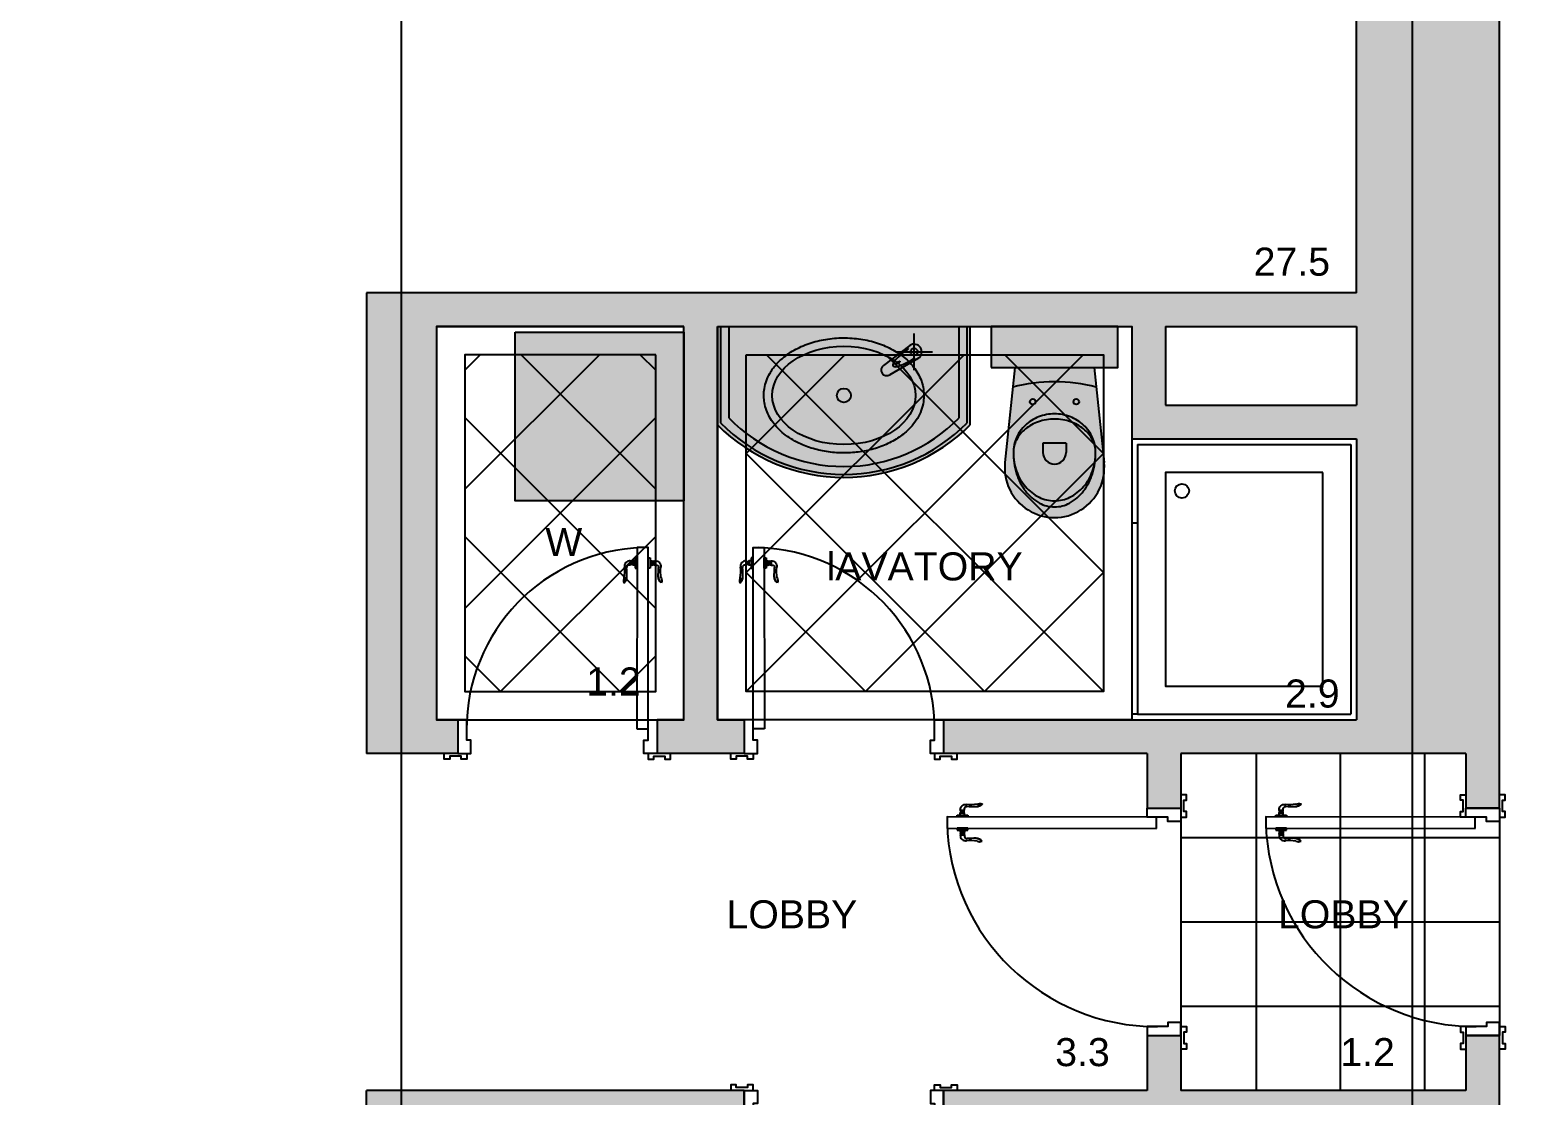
# Model space of a CAD drawing. Header units: millimetres. Extents: x 11159 to 50121, y 18346 to 37577.
# Drawn here: x 19313 to 24664, y 27956 to 31753 of the extents above; entities that cross this region are included whole.
import ezdxf

# ---------------------------------------------------------------- set-up
doc = ezdxf.new("R2010")
doc.units = ezdxf.units.MM
for name, color, linetype in [('area', 1, 'Continuous'), ('axis', 40, 'Continuous'), ('doors', 4, 'Continuous'), ('floor hatch', 252, 'Continuous'), ('furn1', 175, 'Continuous'), ('furniture', 34, 'Continuous'), ('HATCH', 8, 'Continuous'), ('sanit', 7, 'Continuous'), ('wall', 5, 'Continuous')]:
    doc.layers.add(name, color=color, linetype=linetype)
doc.styles.get("Standard").update_dxf_attribs({"font": 'arial.ttf'})

# ---------------------------------------------------------------- blocks, each defined once
blk = doc.blocks.new('door-handle')
at = {"color": 0}
for p, q in [((-32, 10), (-32, -10.00000000000728)), ((-30, 9), (-32, 9)), ((-30, 9), (-30, -9)), ((-19, 9), (-21, 9)), ((-21, 9), (-21, -9)), ((-19, 10), (-19, -10.00000000000728)), ((-9, 10), (-19, 10)), ((0, 25), (-9, 25)), ((-9, 25), (-9, -25)), ((0, -25), (0, 25)), ((-32, -10.00000000000364), (-40.34172901356942, -10.00000000000364)), ((-30, -9), (-32, -9)), ((-19, -9), (-21, -9)), ((-9, -10), (-19, -10.00000000000364)), ((-9, -25), (0, -25)), ((-61.67027487228916, -93.05419732806331), (-60.75208368415406, -94.01785612024833))]:
    blk.add_line(p, q, dxfattribs=at)
for centre, radius, start, end in [((-34.46362960745319, -14.92424038324498), 25.04570281554129, 84.35495152263769, 191.5747182569977), ((-25.49999999999818, 16.17089144310557), 8.465913068820786, 237.8902061553036, 302.1097938446965), ((-38.8885466585707, -82.44414781276464), 25.13126123219481, 149.329352931917, 204.972632821159), ((-91.0594398050871, -62.15080612508973), 42.64671855244374, 313.5613391426849, 358.16915816811), ((-90.1706845965, -63.14248529410906), 42.64671855244374, 313.5613391426849, 358.16915816811), ((-242.8306956194119, -39.24300342557399), 184.8403687438857, 350.5395445302115, 5.991388819178432), ((-39.67183528947498, -19.52468724937171), 9.54821579143467, 85.9768775786792, 192.3256840784366), ((-595.5908857967352, -61.5688183318307), 548.0530142172786, 359.6930381090062, 4.186108045202766), ((-25.49999999999818, -16.17089144310921), 8.465913068820786, 57.89020615530352, 122.1097938446965)]:
    blk.add_arc(centre, radius, start, end, dxfattribs=at)
blk = doc.blocks.new('mixer4ws(plan)')
for p, q in [((0, 27.5), (116.8917906909264, 20)), ((0, -27.5), (116.8917906909264, -20))]:
    blk.add_line(p, q)
for centre, radius, start, end in [((0, 0), 27.5, 45.26509570862078, 314.7349042913792), ((0, 0), 24.5, 55.0340484638193, 65.91049388815965), ((15.18687301172031, 21.71655792537786), 2, 235.0340484630679, 267.8470974478014), ((116.8917906909264, 0), 20, 270, 90), ((0, 0), 24.5, 294.0895061118403, 304.9659515361807), ((15.18687301169484, -21.7165579253724), 2, 92.1529025528254, 124.9659515364113)]:
    blk.add_arc(centre, radius, start, end)
blk.add_ellipse((0, 0), major_axis=(90.30317867782287, 0), ratio=0.2214761461648493, start_param=4.880524547336707, end_param=7.685846067022384)
blk.add_ellipse((70.30317867782287, -9.094947017729282e-13), major_axis=(-10, 0), ratio=0.2)
blk = doc.blocks.new('fh')
h = blk.add_hatch(color=254)
edge = h.paths.add_edge_path()
edge.add_line((0, 450), (0, -450))
edge.add_line((0, -450), (-350, -450))
edge.add_arc((98.36429724347545, 0), 635.2405395293498, 134.8956784407616, 225.1043215592384, ccw=False)
edge.add_line((-350, 450), (0, 450))
blk.add_line((0, 450), (0, -450))
at = {"layer": 'sanit'}
for p, q in [((0, 450), (-350, 450)), ((0, 439), (-343.0498246804927, 439)), ((-350, -450), (0, -450)), ((-343.0498246804927, -439), (0, -439))]:
    blk.add_line(p, q, dxfattribs=at)
at = {"layer": 'sanit', "color": 30}
for p, q in [((0, 410), (-324.5766775833908, 410)), ((-324.5766775833908, -410), (0, -410))]:
    blk.add_line(p, q, dxfattribs=at)
at = {"layer": 'sanit', "color": 6, "ltscale": 7}
for p, q in [((-90, -184.6555987166939), (-90, -315.3444012833061)), ((-155.3444012833061, -250), (-24.65559871669393, -250))]:
    blk.add_line(p, q, dxfattribs=at)
at = {"layer": 'sanit'}
blk.add_circle((-244.9999173157848, 0), 25, dxfattribs=at)
at = {"layer": 'sanit', "ltscale": 7}
blk.add_circle((-90, -250), 12.71164712021709, dxfattribs=at)
at = {"layer": 'sanit'}
for centre, radius, start, end in [((98.36429724347545, 0), 635.2405395293498, 134.8956784406788, 225.1043215593213), ((91.43758126430293, 1.164153218269348e-10), 617.657110310276, 134.7040022666926, 225.2959977333074)]:
    blk.add_arc(centre, radius, start, end, dxfattribs=at)
at = {"layer": 'sanit', "color": 30}
blk.add_arc((72.64943906184999, 5.820766091346741e-11), 570.8665235686553, 134.0934033173231, 225.9065966826769, dxfattribs=at)
at = {"layer": 'sanit'}
blk.add_ellipse((-244.9999173157848, 0), major_axis=(0.001224676307221221, 255.0000982591155), ratio=0.6862739210982778, dxfattribs=at)
at = {"layer": 'sanit', "color": 30}
blk.add_open_spline([(-244.9985485600191, 285.0000982587808), (-251.579324528866, 285.0001298639108), (-258.1599661480868, 284.5665085021174), (-273.5649054977112, 282.5348557741381), (-282.3507054424845, 280.5757723392453), (-299.5597466940526, 275.1591809214442), (-307.9826966077671, 271.7026108350256), (-324.3140259380452, 263.4126307048136), (-332.2227158613969, 258.5799128408544), (-347.4190503069549, 247.6727110446664), (-354.7071791455965, 241.5984974746243), (-368.5878917021328, 228.3421497942181), (-375.1808480293839, 221.1600039429613), (-394.3273745884653, 197.5345541012939), (-405.6281616786728, 179.4631144366576), (-422.7923570148996, 143.9395571085042), (-429.2803449986968, 127.0131575517007), (-439.6967822099105, 91.7813181077363), (-443.6247278930969, 73.47609514935175), (-448.8170293526491, 36.17484841012629), (-450.0810640224372, 17.17954215832287), (-449.9105019393028, -20.78921383607667), (-448.4759162020055, -39.76180550700519), (-442.9471269365749, -76.97300464124419), (-438.8532630151603, -95.21091438521398), (-428.1136093920795, -130.2656921118614), (-421.4683221025043, -147.0823898723465), (-405.7886257604696, -178.6473386569996), (-396.7542296767933, -193.3963770397822), (-376.5031134578167, -220.2105486486689), (-365.2842340075294, -232.277152940922), (-344.7365368650062, -249.8573900472838), (-335.9100597084616, -256.2405441477313), (-317.4941184166819, -267.2312598610297), (-307.9037473455537, -271.8377572759637), (-288.1689989070292, -279.0743611670914), (-278.0248208572739, -281.7025558198802), (-259.1388454507105, -284.5843052180135), (-250.4369542252389, -285.1531913724029), (-233.0581981856376, -284.7765001309454), (-224.3824094177107, -283.8310169677716), (-207.2575797747122, -280.4649700502632), (-198.8092251119087, -278.045105142286), (-182.3087425111444, -271.8213301755604), (-174.2566586670582, -268.0182120418758), (-158.6745816260809, -259.14617572719), (-151.1442312606378, -254.0777486581355), (-136.6937695426168, -242.8001116816886), (-129.7732461297419, -236.5910515565774), (-110.6076117589255, -217.0338573291083), (-99.25778168387478, -202.3354988390347), (-79.34342033416033, -170.0441215840401), (-70.77752283547306, -152.4490167862386), (-56.67283895809669, -115.204550077091), (-51.13473463937407, -95.55489519634284), (-43.25876852573128, -55.10162384895375), (-40.92158622527495, -34.29894651123323), (-39.52541302755708, 7.512740399863105), (-40.46655452623963, 28.52037096687127), (-45.59614886331838, 69.78464118845295), (-49.78413053957047, 90.04007191635901), (-61.27278976672096, 128.8741137922625), (-68.57265681453282, 147.4523811310646), (-86.06753179623047, 182.064023892337), (-96.26262401853455, 198.0987497812603), (-116.3025166375446, 223.1043846232351), (-125.5613626837148, 232.8316716951667), (-145.3632435597829, 250.0893431563163), (-155.9083943490405, 257.6193797329906), (-175.3904381608008, 268.6263514060993), (-184.1048962746863, 272.6415862591821), (-201.9778068822343, 279.0524085544166), (-211.1361062242649, 281.4468269805657), (-228.546934401209, 284.3216896644444), (-236.7725337801385, 285.0000587520772), (-244.9985485600191, 285.0000982587808)], degree=3, knots=[0, 0, 0, 0, 0.09026539771349523, 0.09026539771349523, 0.2127414886783133, 0.2127414886783133, 0.3352175796431313, 0.3352175796431313, 0.4576936706079494, 0.4576936706079494, 0.5801697615727675, 0.5801697615727675, 0.7026458525375855, 0.7026458525375855, 0.9573566777619018, 0.9573566777619018, 1.164020774990034, 1.164020774990034, 1.370684872218165, 1.370684872218165, 1.577348969446297, 1.577348969446297, 1.784013066674429, 1.784013066674429, 1.99067716390256, 1.99067716390256, 2.197341261130692, 2.197341261130692, 2.404005358358824, 2.404005358358824, 2.610669455586955, 2.610669455586955, 2.752866286060256, 2.752866286060256, 2.895063116533557, 2.895063116533557, 3.037259947006857, 3.037259947006857, 3.156470105311757, 3.156470105311757, 3.275680263616657, 3.275680263616657, 3.394890421921557, 3.394890421921557, 3.514100580226458, 3.514100580226458, 3.633310738531358, 3.633310738531358, 3.752520896836258, 3.752520896836258, 3.980335035113517, 3.980335035113517, 4.208149173390776, 4.208149173390776, 4.435963311668035, 4.435963311668035, 4.663777449945295, 4.663777449945295, 4.891591588222554, 4.891591588222554, 5.119405726499814, 5.119405726499814, 5.347219864777073, 5.347219864777073, 5.575034003054332, 5.575034003054332, 5.744168869473015, 5.744168869473015, 5.913303735891697, 5.913303735891697, 6.041828340585977, 6.041828340585977, 6.170352945280257, 6.170352945280257, 6.283185307179586, 6.283185307179586, 6.283185307179586, 6.283185307179586], dxfattribs=at)
at = {"layer": 'sanit', "rotation": 123.6017384872103}
blk.add_blockref('mixer4ws(plan)', (-90.00000000005821, -250), dxfattribs=at)
blk = doc.blocks.new('lavatory')
for p, q in [((-141.229536177555, 0), (-176.5452352575921, 339.1144103210827)), ((141.229536177555, 0), (176.5452352575921, 339.1144103210827)), ((-41.18985294940103, 270.0315676880382), (-41.18985294940103, 303.1903332884867)), ((-41.18985294940103, 270.0315676880382), (41.18985294940103, 270.0315676880382)), ((41.18985294940103, 270.0315676880382), (41.18985294940103, 303.1903332884867)), ((141.229536177555, 0), (-141.229536177555, 0))]:
    blk.add_line(p, q)
for centre in [(-77.5, 122.5582073826372), (77.5, 122.5582073826372)]:
    blk.add_circle(centre, 9.947200409575089)
for centre, radius, start, end in [((0, 357.5), 177.5, 354.0545942171566, 185.9454057828435), ((21.62407606023407, 345.6460996881287), 156.9698994546501, 118.7319934360246, 142.9262309494754), ((0, 385.0909773136409), 111.9865799200681, 90, 118.7319934360246), ((0, 385.0909773136373), 111.986579920071, 61.2680065639754, 90), ((-21.6240760602368, 345.6460996881251), 156.9698994546542, 37.07376905052457, 61.2680065639754), ((55.66044385162331, 319.9290836713444), 199.6294733535794, 142.9262309494754, 162.6214841024947), ((11.01245436612226, 327.311427366767), 150.5277659131767, 115.9501514727316, 139.597488109899), ((11.01245436612226, 327.311427366767), 150.5277659131767, 115.9501514727316, 139.597488109899), ((0, 349.9402513975219), 125.3615618255364, 90, 115.9501514727316), ((0, 349.9402513975219), 125.3615618255364, 90, 115.9501514727316), ((0, 349.9402513975219), 125.3615618255362, 64.04984852726835, 90), ((0, 349.9402513975219), 125.3615618255362, 64.04984852726835, 90), ((-11.01245436612317, 327.311427366767), 150.5277659131773, 40.40251189010098, 64.04984852726835), ((-11.01245436612317, 327.311427366767), 150.5277659131773, 40.40251189010098, 64.04984852726835), ((-55.66044385161968, 319.9290836713481), 199.6294733535757, 17.3785158975053, 37.07376905052457), ((109.3081426942208, 303.1390030998773), 255.8431940692776, 162.6214841024947, 180), ((28.22334698163468, 312.6625085217493), 173.1287758010254, 139.597488109899, 160.5796588757291), ((28.22334698163468, 312.6625085217493), 173.1287758010254, 139.597488109899, 160.5796588757291), ((-28.22334698163377, 312.6625085217493), 173.1287758010238, 19.42034112427095, 40.40251189010098), ((-28.22334698163377, 312.6625085217493), 173.1287758010238, 19.42034112427095, 40.40251189010098), ((-109.3081426942172, 303.1390030998773), 255.8431940692732, 0, 17.3785158975053), ((55.23619285210043, 303.1390030998773), 201.7712442271568, 160.5796588757291, 180), ((55.23619285209952, 303.1390030998773), 201.7712442271563, 160.5796588757291, 180), ((0, 303.1903332884867), 41.18985294940126, 0, 180), ((-55.23619285209952, 303.1390030998773), 201.7712442271561, 0, 19.42034112427095), ((-55.23619285209952, 303.1390030998773), 201.7712442271561, 0, 19.42034112427095), ((-49.76633747674623, 303.1390030998773), 96.76871389831007, 180, 207.0950218915995), ((-17.23642158790972, 303.1390030998773), 129.2986297871467, 180, 203.812720662205), ((-17.23642158790972, 303.1390030998773), 129.2986297871467, 180, 203.812720662205), ((17.23642158790699, 303.1390030998773), 129.2986297871492, 336.187279337795, 0), ((17.23642158790699, 303.1390030998773), 129.2986297871497, 336.187279337795, 0), ((49.76633747674805, 303.1390030998773), 96.7687138983083, 332.9049781084005, 0), ((-25.74962041127583, 315.4263451534098), 123.7461391524615, 207.0950218915995, 231.0057553817403), ((-8.871953586443851, 306.830391580439), 138.4414233351806, 203.812720662205, 226.8145895476242), ((-8.871953586443851, 306.830391580439), 138.4414233351806, 203.812720662205, 226.8145895476242), ((-10.15652318442062, 334.6861720145716), 148.526889985479, 231.0057553817403, 251.4608832250258), ((10.15652318441335, 334.6861720145789), 148.5268899854906, 288.5391167749742, 308.9942446182597), ((25.74962041127765, 315.4263451534061), 123.7461391524589, 308.9942446182597, 332.9049781084005), ((8.871953586442032, 306.8303915804427), 138.4414233351832, 313.1854104523758, 336.187279337795), ((8.871953586442032, 306.8303915804427), 138.4414233351832, 313.1854104523758, 336.187279337795), ((-3.486560963949159, 312.5681794092779), 146.3106458423402, 226.8145895476242, 248.755213160025), ((-3.486560963949159, 312.5681794092779), 146.3106458423402, 226.8145895476242, 248.755213160025), ((0, 364.9720899612294), 180.4704619377112, 251.4608832250258, 270), ((0, 321.5362715695701), 155.9326406641434, 248.755213160025, 270), ((0, 321.5362715695701), 155.9326406641434, 248.755213160025, 270), ((0, 364.9720899612439), 180.4704619377249, 270, 288.5391167749742), ((0, 321.5362715695665), 155.9326406641413, 270, 291.2447868399749), ((0, 321.5362715695665), 155.9326406641413, 270, 291.2447868399749), ((3.486560963950978, 312.5681794092779), 146.3106458423381, 291.2447868399749, 313.1854104523758), ((3.486560963950978, 312.5681794092779), 146.3106458423381, 291.2447868399749, 313.1854104523758), ((0, 614.8948798956553), 563.729073253548, 254.7123836407799, 285.2876163592201)]:
    blk.add_arc(centre, radius, start, end)
blk = doc.blocks.new('t')
at = {"layer": 'furn1', "linetype": 'ByBlock'}
h = blk.add_hatch(color=254, dxfattribs=at)
h.paths.add_polyline_path([(-144.9999999999982, 141.2295361775841), (-484.1144103210827, 176.5452352576212, 1.109549002515455), (-484.1144103210827, -176.545235257563), (-145, -141.2295361775268)])
h.paths.add_polyline_path([(-1.818989403545856e-12, 224.9999999999854), (-145, 224.9999999999854), (-144.9999999999982, -224.9999999999854), (1.818989403545856e-12, -224.9999999999864)])
at = {"layer": 'furniture'}
blk.add_lwpolyline([(-145, 225.0000000000146), (-145, -224.9999999999854), (0, -224.9999999999854), (0, 224.9999999999854), (-145, 224.9999999999854)], dxfattribs=at)
at = {"layer": 'furniture', "rotation": 90}
blk.add_blockref('lavatory', (-145, 2.91038304567337e-11), dxfattribs=at)

msp = doc.modelspace()

# ---------------------------------------------------------------- hatches: boundary and pattern name
at = {"layer": 'furniture'}
msp.add_hatch(color=254, dxfattribs=at).paths.add_polyline_path([(21040.11289988665, 30676.37710312666), (21640.11289988665, 30676.37710312666), (21640.11289988665, 30076.37710312666), (21040.11289988665, 30076.37710312666)])
at = {"layer": 'HATCH', "true_color": 0x2b2b2b}
h = msp.add_hatch(color=250, dxfattribs=at)
h.dxf.hatch_style = 1
h.paths.add_polyline_path([(28745.11289988665, 35266.37710312664), (23290.11289988665, 35266.37710312664), (23290.11289988665, 34756.37710312664), (24035.11289988665, 34756.37710312664), (24035.11289988665, 33047.46580756808), (23905.11289988663, 33047.46580756807), (23905.11289988665, 32525.28839868515), (24035.11289988665, 32525.28839868515), (24035.11289988665, 30816.37710312666), (20510.11289988665, 30816.37710312666), (20510.11289988663, 29176.37710312665), (20835.11289988665, 29176.37710312665), (20835.11289988665, 29296.37710312665), (20760.11289988663, 29296.37710312665), (20760.11289988665, 30696.37710312666), (21640.11289988665, 30696.37710312666), (21640.11289988665, 29296.37710312664), (21545.11289988665, 29296.37710312664), (21545.11289988665, 29176.37710312664), (21855.11289988665, 29176.37710312664), (21855.11289988665, 29296.37710312664), (21760.11289988665, 29296.37710312664), (21760.11289988665, 30696.37710312665), (23235.11289988665, 30696.37710312665), (23235.11289988666, 30296.37710312665), (24035.11289988663, 30296.37710312665), (24035.11289988662, 29296.37710312665), (22565.11289988665, 29296.37710312665), (22565.11289988665, 29176.37710312665), (23290.11374035006, 29176.37710312665), (23290.11374035006, 28981.37710312666), (23410.11374035006, 28981.37710312666), (23410.11374035006, 29176.37710312665), (24425.11289988665, 29176.37710312666), (24425.11289988665, 28981.37710312666), (24545.11289988665, 28981.37710312666), (24545.11289988665, 34756.37710312664), (28235.11289988665, 34756.37710312664), (28235.11289988665, 26756.37710312664), (27990.11289988665, 26756.37710312664), (27990.11289988665, 26246.37710312664), (28745.11289988665, 26246.37710312664)])
h.paths.add_polyline_path([(24035.11289988665, 30416.37710312665), (23355.11289988666, 30416.37710312666), (23355.11289988665, 30696.37710312665), (24035.11289988665, 30696.37710312665)], flags=16)
h.paths.add_polyline_path([(24790.11289988665, 26756.37710312664), (24545.11289988665, 26756.37710312664), (24545.11289988665, 28171.37710312666), (24425.11289988665, 28171.37710312666), (24425.11289988665, 27976.37710312666), (23410.11374035006, 27976.37710312666), (23410.11374035006, 28171.37710312666), (23290.11374035006, 28171.37710312666), (23290.11374035006, 27976.37710312666), (22565.11289988665, 27976.37710312666), (22565.11289988665, 27856.37710312666), (24035.11289988665, 27856.37710312666), (24035.11289988665, 24356.37710312664), (23500.11289988665, 24356.37710312664), (23500.11289988665, 23846.37710312664), (24545.11289988665, 23846.37710312664), (24545.11289988665, 26246.37710312664), (24790.11289988665, 26246.37710312664)])
h.paths.add_polyline_path([(21990.11289988665, 24356.37710312664), (21230.11289988665, 24356.37710312664), (21230.11289988665, 27856.37710312666), (21855.11289988665, 27856.37710312666), (21855.11289988665, 27976.37710312666), (20510.11289988665, 27976.37710312666), (20510.11289988665, 27856.37710312666), (21110.11289988665, 27856.37710312666), (21110.11289988665, 24356.37710312664), (20760.11289988662, 24356.37710312664), (20760.11289988662, 24506.37710312664), (20510.11289988665, 24506.37710312664), (20510.11289988665, 23756.37710312664), (20045.11289988665, 23756.37710312664), (20045.11289988665, 23246.37710312664), (20945.11289988665, 23246.37710312664), (20945.11289988665, 23846.37710312664), (21990.11289988665, 23846.37710312664)])
h.paths.add_polyline_path([(17625.11289988665, 23756.37710312664), (17160.11289988665, 23756.37710312664), (17160.11289988665, 24551.33275666475), (16910.11289988665, 24551.33275666475), (16910.11289988665, 24356.37710312664), (15680.11289988665, 24356.37710312664), (15680.11289988665, 23846.37710312664), (16725.11289988665, 23846.37710312664), (16725.11289988665, 23246.37710312664), (17625.11289988665, 23246.37710312664)])
h.paths.add_polyline_path([(14170.11289988665, 24356.37710312664), (13635.11289988665, 24356.37710312664), (13635.11289988666, 27856.37710312659), (16910.11289988663, 27856.37710312667), (16910.11289988664, 26261.33275666475), (17160.11289988664, 26261.33275666475), (17160.11289988665, 30816.37710312664), (17160.11289988665, 31066.37710312664), (16910.11289988666, 31066.37710312664), (16910.11289988666, 30816.37710312663), (16090.11289988669, 30816.37710312663), (16090.11289988669, 30696.37710312663), (16910.11289988666, 30696.37710312663), (16910.11289988663, 27976.37710312667), (13635.11289988667, 27976.37710312659), (13635.11289988666, 28801.37710312664), (13125.11289988665, 28801.37710312664), (13125.11289988665, 23846.37710312664), (14170.11289988665, 23846.37710312664)])
h.paths.add_polyline_path([(13635.11289988665, 34756.37710312664), (14380.11289988666, 34756.37710312664), (14380.11289988666, 35266.37710312664), (13125.11289988665, 35266.37710312664), (13125.11289988664, 30311.37710312664), (13635.11289988665, 30311.37710312664), (13635.11289988665, 30696.37710312663), (14380.11289988663, 30696.37710312663), (14380.11289988663, 30816.37710312663), (13635.11289988665, 30816.37710312663)])
h.paths.add_polyline_path([(17980.11289988665, 35266.37710312664), (16090.11289988666, 35266.37710312664), (16090.11289988666, 34756.37710312664), (16910.11289988666, 34756.37710312664), (16910.11289988666, 34506.37710312664), (17160.11289988662, 34506.37710312664), (17160.11289988662, 34756.37710312664), (17980.11289988665, 34756.37710312664)])
h.paths.add_polyline_path([(21580.11289988665, 35266.37710312664), (19690.11289988665, 35266.37710312664), (19690.11289988665, 34756.37710312664), (21580.11289988665, 34756.37710312664)])
h.paths.add_polyline_path([(20532.9808655307, 36456.37710312664), (20132.9808655307, 36456.37710312664), (20132.9808655307, 36056.37710312664), (20532.9808655307, 36056.37710312664)])
h.paths.add_polyline_path([(17537.2449342426, 36456.37710312664), (17137.2449342426, 36456.37710312664), (17137.2449342426, 36056.37710312664), (17537.2449342426, 36056.37710312664)])
h.paths.add_polyline_path([(20945.11289988665, 21356.37710312664), (20435.11289988665, 21356.37710312664), (20435.11289988665, 20846.37710312664), (20945.11289988665, 20846.37710312664)])
h.paths.add_polyline_path([(17235.11289988665, 21356.37710312664), (16725.11289988665, 21356.37710312664), (16725.11289988665, 20846.37710312664), (17235.11289988665, 20846.37710312664)])
h.paths.add_polyline_path([(19180.11289988669, 30816.37710312666), (17160.11289988665, 30816.37710312667), (17160.11289988665, 30696.37710312664), (19180.11289988669, 30696.37710312665)])

# ---------------------------------------------------------------- linework, layer by layer
at = {"layer": 'axis'}
for p, q in [((20635.11289988665, 18746.37710312664), (20635.11289988665, 35956.37710312664)), ((24235.11289988665, 18746.37710312664), (24235.11289988665, 35956.37710312664))]:
    msp.add_line(p, q, dxfattribs=at)
at = {"layer": 'doors'}
for centre, radius, start, end in [((21513.11289988671, 29263.3771031274), 646.2935802655704, 91.72704073032324, 180.3104230126492), ((21887.11289988659, 29263.3771031274), 646.2935802655704, 359.6895769873508, 88.27295927051094), ((23323.11374034977, 28949.37710312666), 746.0000000000327, 181.4961570567178, 270.2688120068028), ((24458.11289988636, 28949.37710312666), 746.0000000000327, 181.4961570567178, 270.2688120068028)]:
    msp.add_arc(centre, radius, start, end, dxfattribs=at)
at = {"layer": 'floor hatch', "linetype": 'ByBlock'}
for p, q in [((21339.45272810684, 30596.37710312666), (20860.11289988663, 30117.03727490645)), ((20915.18865939492, 30596.37710312666), (20860.11289988663, 30541.30134361838)), ((21540.11289988665, 30117.03727490647), (21060.77307166647, 30596.37710312666)), ((21540.11289988665, 30541.3013436184), (21485.03714037839, 30596.37710312666)), ((23062.32069375087, 30596.37710312665), (21862.32069375087, 29396.37710312665)), ((22638.05662503894, 30596.37710312665), (21862.32069375087, 29820.64117183858)), ((22213.79255632701, 30596.37710312665), (21862.32069375087, 30244.9052405505)), ((23135.11289988665, 29396.37710312665), (21935.11289988665, 30596.37710312665)), ((23135.11289988665, 29820.64117183858), (22359.37696859858, 30596.37710312665)), ((23135.11289988665, 30244.9052405505), (22783.6410373105, 30596.37710312665)), ((21540.11289988665, 29692.77320619453), (20860.11289988663, 30372.77320619456)), ((21540.11289988665, 30372.77320619454), (20860.11289988663, 29692.77320619453)), ((22710.84883117472, 29396.37710312665), (21862.32069375087, 30244.9052405505)), ((23135.11289988665, 30244.9052405505), (22286.58476246279, 29396.37710312665)), ((21412.24493424261, 29396.37710312665), (20860.11289988662, 29948.50913748263)), ((21540.11289988665, 29948.50913748261), (20987.98086553068, 29396.37710312665)), ((22286.58476246279, 29396.37710312665), (21862.32069375087, 29820.64117183858)), ((23135.11289988665, 29820.64117183858), (22710.84883117472, 29396.37710312665)), ((20987.98086553067, 29396.37710312664), (20860.11289988665, 29524.24506877069)), ((21540.11289988666, 29524.24506877069), (21412.24493424261, 29396.37710312665)), ((23677.61332011835, 29176.37710312665), (23677.61332011835, 27976.37710312665)), ((23977.61332011835, 29176.37710312665), (23977.61332011835, 27976.37710312665)), ((24277.61332011835, 29176.37710312665), (24277.61332011835, 27976.37710312665)), ((23410.11374035006, 28981.37710312666), (23410.11374035006, 28171.37710312666)), ((24545.11289988665, 28981.37710312666), (24545.11289988665, 28171.37710312666)), ((23410.11374035006, 28876.37710312665), (24545.11289988665, 28876.37710312665)), ((23410.11374035006, 28576.37710312665), (24545.11289988665, 28576.37710312666)), ((23410.11374035006, 28276.37710312665), (24545.11289988665, 28276.37710312665))]:
    msp.add_line(p, q, dxfattribs=at)
for points in [[(21640.11289988665, 30696.37710312666), (20760.11289988663, 30696.37710312666), (20760.11289988663, 29296.37710312665), (21640.11289988665, 29296.37710312665)], [(21760.11289988665, 30696.37710312664), (23235.11289988665, 30696.37710312665), (23235.11289988665, 29296.37710312665), (21760.11289988665, 29296.37710312664)], [(21540.11289988665, 30596.37710312666), (20860.11289988663, 30596.37710312666), (20860.11289988663, 29396.37710312665), (21540.11289988665, 29396.37710312665)], [(21862.32069375087, 30596.37710312665), (23135.11289988665, 30596.37710312665), (23135.11289988665, 29396.37710312665), (21862.32069375087, 29396.37710312665)], [(23915.11289988666, 30176.37710312665), (23355.11289988665, 30176.37710312665), (23355.11289988665, 29416.37710312664), (23915.11289988666, 29416.37710312664)]]:
    msp.add_lwpolyline(points, close=True, dxfattribs=at)
msp.add_circle((23413.70486678788, 30111.32791981596), 25.29627741256263, dxfattribs=at)
at = {"layer": 'furniture', "color": 34, "linetype": 'ByBlock'}
for p, q in [((23255.11289988665, 30276.37710312665), (24015.11289988666, 30276.37710312665)), ((24015.11289988666, 30276.37710312665), (24015.11289988666, 29316.37710312665)), ((23255.11289988665, 29996.37710312665), (23235.11289988665, 29996.37710312665)), ((23255.11289988665, 29316.37710312664), (23235.11289988665, 29316.37710312664))]:
    msp.add_line(p, q, dxfattribs=at)
for points in [[(21040.11289988665, 30676.37710312666), (21640.11289988665, 30676.37710312666), (21640.11289988665, 30076.37710312666), (21040.11289988665, 30076.37710312666), (21040.11289988665, 30676.37710312666)], [(23235.11289988665, 30296.37710312665), (23235.11289988665, 29296.37710312664), (24035.11289988666, 29296.37710312665)], [(23255.11289988665, 30276.37710312665), (23255.11289988665, 29316.37710312664), (24015.11289988666, 29316.37710312665)], [(21473.11289988752, 29263.3771031274), (21513.11289988671, 29263.3771031274), (21513.63491507038, 29909.3771031274), (21473.63491507119, 29909.3771031274), (21473.11289988752, 29263.3771031274)], [(21927.11289988577, 29263.3771031274), (21887.11289988659, 29263.3771031274), (21886.59088470292, 29909.3771031274), (21926.59088470211, 29909.3771031274), (21927.11289988577, 29263.3771031274)], [(20835.11289988665, 29296.37710312711), (20835.11289988665, 29176.37710312711), (20882.11289988665, 29176.37710312711), (20882.11289988665, 29223.37710312734), (20867.11289988665, 29223.37710312734), (20867.11289988659, 29296.37710312664), (20835.11289988665, 29296.37710312664)], [(21545.11289988665, 29296.37710312711), (21545.11289988665, 29176.37710312711), (21498.11289988665, 29176.37710312711), (21498.11289988659, 29223.37710312734), (21513.11289988659, 29223.37710312734), (21513.11289988671, 29296.37710312664), (21545.11289988665, 29296.37710312664)], [(21855.11289988665, 29296.37710312711), (21855.11289988665, 29176.37710312711), (21902.11289988665, 29176.37710312711), (21902.11289988671, 29223.37710312734), (21887.11289988671, 29223.37710312734), (21887.11289988659, 29296.37710312664), (21855.11289988665, 29296.37710312664)], [(22565.11289988665, 29296.37710312711), (22565.11289988665, 29176.37710312711), (22518.11289988665, 29176.37710312711), (22518.11289988665, 29223.37710312734), (22533.11289988665, 29223.37710312734), (22533.11289988671, 29296.37710312664), (22565.11289988665, 29296.37710312664)], [(20867.11289988665, 29176.37710312763), (20867.11289988665, 29156.37710312763), (20847.11289988659, 29156.37710312763), (20847.11289988653, 29166.37710312763), (20807.11289988659, 29166.37710312763), (20807.11289988659, 29156.37710312763), (20787.11289988659, 29156.37710312763), (20787.11289988659, 29176.37710312711)], [(21513.11289988659, 29176.37710312769), (21513.11289988659, 29156.37710312769), (21533.11289988659, 29156.37710312769), (21533.11289988671, 29166.37710312769), (21573.11289988665, 29166.37710312769), (21573.11289988665, 29156.37710312769), (21593.11289988665, 29156.37710312769), (21593.11289988665, 29176.37710312716)], [(21887.11289988671, 29176.37710312769), (21887.11289988671, 29156.37710312769), (21867.11289988671, 29156.37710312769), (21867.11289988659, 29166.37710312769), (21827.11289988665, 29166.37710312769), (21827.11289988665, 29156.37710312769), (21807.11289988665, 29156.37710312769), (21807.11289988665, 29176.37710312716)], [(22533.11289988665, 29176.37710312763), (22533.11289988665, 29156.37710312763), (22553.11289988671, 29156.37710312763), (22553.11289988676, 29166.37710312763), (22593.11289988671, 29166.37710312763), (22593.11289988671, 29156.37710312763), (22613.11289988671, 29156.37710312763), (22613.11289988671, 29176.37710312711)], [(23410.11374034948, 28949.3771031266), (23430.11374034948, 28949.3771031266), (23430.11374034948, 28969.3771031266), (23420.11374034948, 28969.37710312671), (23420.11374034948, 29009.37710312666), (23430.11374034948, 29009.37710312666), (23430.11374034948, 29029.37710312666), (23410.11374035, 29029.37710312666)], [(24425.11289988723, 28949.3771031266), (24405.11289988723, 28949.3771031266), (24405.11289988723, 28969.3771031266), (24415.11289988723, 28969.37710312671), (24415.11289988723, 29009.37710312666), (24405.11289988723, 29009.37710312666), (24405.11289988723, 29029.37710312666), (24425.11289988671, 29029.37710312666)], [(24545.11289988607, 28949.3771031266), (24565.11289988607, 28949.3771031266), (24565.11289988607, 28969.3771031266), (24555.11289988607, 28969.37710312671), (24555.11289988607, 29009.37710312666), (24565.11289988607, 29009.37710312666), (24565.11289988607, 29029.37710312666), (24545.11289988659, 29029.37710312666)], [(23323.11374034977, 28909.37710312753), (23323.11374034977, 28949.37710312671), (22577.36806781284, 28949.89911831039), (22577.36806781284, 28909.8991183112), (23323.11374034977, 28909.37710312753)], [(23290.11374035006, 28981.37710312666), (23410.11374035006, 28981.37710312666), (23410.11374035006, 28934.37710312666), (23363.11374034983, 28934.3771031266), (23363.11374034983, 28949.3771031266), (23290.11374035053, 28949.37710312671), (23290.11374035053, 28981.37710312666)], [(24458.11289988636, 28909.37710312753), (24458.11289988636, 28949.37710312671), (23712.36722734943, 28949.89911831039), (23712.36722734943, 28909.8991183112), (24458.11289988636, 28909.37710312753)], [(24425.11289988665, 28981.37710312666), (24545.11289988665, 28981.37710312666), (24545.11289988665, 28934.37710312666), (24498.11289988642, 28934.3771031266), (24498.11289988642, 28949.3771031266), (24425.11289988711, 28949.37710312671), (24425.11289988711, 28981.37710312666)], [(23290.11374035006, 28171.37710312666), (23410.11374035006, 28171.37710312666), (23410.11374035006, 28218.37710312666), (23363.11374034983, 28218.37710312666), (23363.11374034983, 28203.37710312666), (23290.11374035053, 28203.3771031266), (23290.11374035053, 28171.37710312666)], [(23410.11374034954, 28203.37710312666), (23430.11374034954, 28203.37710312666), (23430.11374034954, 28183.3771031266), (23420.11374034954, 28183.37710312654), (23420.11374034954, 28143.3771031266), (23430.11374034954, 28143.3771031266), (23430.11374034954, 28123.3771031266), (23410.11374035006, 28123.3771031266)], [(24425.11289988717, 28203.37710312666), (24405.11289988717, 28203.37710312666), (24405.11289988717, 28183.3771031266), (24415.11289988717, 28183.37710312654), (24415.11289988717, 28143.3771031266), (24405.11289988717, 28143.3771031266), (24405.11289988717, 28123.3771031266), (24425.11289988665, 28123.3771031266)], [(24425.11289988665, 28171.37710312666), (24545.11289988665, 28171.37710312666), (24545.11289988665, 28218.37710312666), (24498.11289988642, 28218.37710312666), (24498.11289988642, 28203.37710312666), (24425.11289988711, 28203.3771031266), (24425.11289988711, 28171.37710312666)], [(24545.11289988612, 28203.37710312666), (24565.11289988612, 28203.37710312666), (24565.11289988612, 28183.3771031266), (24555.11289988612, 28183.37710312654), (24555.11289988612, 28143.3771031266), (24565.11289988612, 28143.3771031266), (24565.11289988612, 28123.3771031266), (24545.11289988665, 28123.3771031266)], [(21887.11289988671, 27976.37710312607), (21887.11289988671, 27996.37710312607), (21867.11289988671, 27996.37710312607), (21867.11289988659, 27986.37710312607), (21827.11289988665, 27986.37710312607), (21827.11289988665, 27996.37710312607), (21807.11289988665, 27996.37710312607), (21807.11289988665, 27976.3771031266)], [(22533.11289988665, 27976.37710312613), (22533.11289988665, 27996.37710312613), (22553.11289988671, 27996.37710312613), (22553.11289988676, 27986.37710312613), (22593.11289988671, 27986.37710312613), (22593.11289988671, 27996.37710312613), (22613.11289988671, 27996.37710312613), (22613.11289988671, 27976.37710312666)], [(21855.11289988665, 27856.37710312666), (21855.11289988665, 27976.37710312666), (21902.11289988665, 27976.37710312666), (21902.11289988671, 27929.37710312642), (21887.11289988671, 27929.37710312642), (21887.11289988659, 27856.37710312712), (21855.11289988665, 27856.37710312712)], [(22565.11289988665, 27856.37710312666), (22565.11289988665, 27976.37710312666), (22518.11289988665, 27976.37710312666), (22518.11289988665, 27929.37710312642), (22533.11289988665, 27929.37710312642), (22533.11289988671, 27856.37710312712), (22565.11289988665, 27856.37710312712)]]:
    msp.add_lwpolyline(points, dxfattribs=at)
at = {"layer": 'wall', "color": 5}
for p, q in [((24545.11289988665, 28981.37710312666), (24545.11289988665, 34756.37710312664)), ((24035.11289988665, 30816.37710312666), (24035.11289988665, 32525.28839868515)), ((20510.11289988665, 30816.37710312666), (20510.11289988663, 29176.37710312665)), ((24035.11289988665, 30816.37710312666), (20510.11289988665, 30816.37710312666)), ((20760.11289988665, 30696.37710312666), (20760.11289988663, 29296.37710312665)), ((20760.11289988665, 30696.37710312666), (21640.11289988665, 30696.37710312666)), ((21640.11289988665, 29296.37710312664), (21640.11289988665, 30696.37710312666)), ((21760.11289988665, 30696.37710312665), (23235.11289988665, 30696.37710312665)), ((21760.11289988665, 30696.37710312665), (21760.11289988665, 29296.37710312664)), ((23235.11289988665, 30696.37710312665), (23235.11289988666, 30296.37710312665)), ((23355.11289988665, 30696.37710312665), (24035.11289988665, 30696.37710312665)), ((23355.11289988665, 30696.37710312665), (23355.11289988666, 30416.37710312665)), ((24035.11289988665, 30696.37710312665), (24035.11289988665, 30416.37710312665)), ((24035.11289988665, 30696.37710312664), (24035.11289988665, 30416.37710312665)), ((23355.11289988666, 30416.37710312666), (24035.11289988665, 30416.37710312665)), ((23235.11289988665, 30296.37710312665), (24035.11289988665, 30296.37710312665)), ((24035.11289988665, 30296.37710312665), (24035.11289988666, 29296.37710312665)), ((24035.11289988663, 30296.37710312665), (24035.11289988662, 29296.37710312664)), ((20835.11289988665, 29296.37710312665), (20760.11289988663, 29296.37710312665)), ((20835.11289988665, 29296.37710312665), (20835.11289988665, 29176.37710312664)), ((21640.11289988665, 29296.37710312664), (21545.11289988665, 29296.37710312664)), ((21545.11289988665, 29296.37710312664), (21545.11289988665, 29176.37710312664)), ((21760.11289988665, 29296.37710312664), (21855.11289988665, 29296.37710312664)), ((21855.11289988665, 29296.37710312664), (21855.11289988665, 29176.37710312664)), ((22565.11289988665, 29296.37710312665), (24035.11289988666, 29296.37710312665)), ((22565.11289988665, 29296.37710312665), (22565.11289988665, 29176.37710312664)), ((20835.11289988665, 29176.37710312665), (20510.11289988663, 29176.37710312665)), ((21855.11289988665, 29176.37710312664), (21545.11289988665, 29176.37710312664)), ((23290.11374035006, 29176.37710312665), (22565.11289988665, 29176.37710312665)), ((23290.11374035006, 29176.37710312665), (23290.11374035006, 28981.37710312666)), ((24425.11289988665, 29176.37710312666), (23410.11374035006, 29176.37710312665)), ((23410.11374035006, 29176.37710312665), (23410.11374035006, 28981.37710312666)), ((24425.11289988665, 29176.37710312666), (24425.11289988665, 28981.37710312666)), ((23290.11374035006, 28981.37710312666), (23410.11374035006, 28981.37710312666)), ((24545.11289988665, 28981.37710312666), (24425.11289988711, 28981.37710312666)), ((23290.11374035006, 28171.37710312666), (23290.11374035006, 27976.37710312666)), ((23290.11374035006, 28171.37710312666), (23410.11374035006, 28171.37710312666)), ((23410.11374035006, 28176.37710312666), (23410.11374035006, 27976.37710312666)), ((24425.11289988665, 28171.37710312666), (24425.11289988665, 27976.37710312666)), ((24545.11289988665, 28171.37710312666), (24425.11289988665, 28171.37710312666)), ((24545.11289988665, 26756.37710312664), (24545.11289988665, 28171.37710312666)), ((20510.11289988665, 27856.37710312666), (20510.11289988665, 27976.37710312666)), ((21855.11289988665, 27976.37710312666), (20510.11289988665, 27976.37710312666)), ((21855.11289988665, 27976.37710312666), (21855.11289988665, 27856.37710312666)), ((23290.11374035006, 27976.37710312666), (22565.11289988665, 27976.37710312666)), ((22565.11289988665, 27976.37710312666), (22565.11289988665, 27856.37710312666)), ((24425.11289988665, 27976.37710312666), (23410.11374035006, 27976.37710312666))]:
    msp.add_line(p, q, dxfattribs=at)

# ---------------------------------------------------------------- block references
at = {"layer": 'furniture', "rotation": 90}
msp.add_blockref('fh', (22210.11289988665, 30696.37710312665), dxfattribs=at)
at = {"layer": 'furniture', "color": 34, "linetype": 'ByBlock', "rotation": 90}
msp.add_blockref('t', (22960.11289988665, 30696.37710312665), dxfattribs=at)
at = {"layer": 'furniture', "color": 34, "linetype": 'ByBlock', "zscale": 0.07530120532436947}
for p, xscale, yscale in [((21473.63491507119, 29854.48659019653), 0.753012053319253, 0.753012053319253), ((21886.59088470292, 29854.48659019653), 0.7530120532028377, 0.7530120532028377)]:
    msp.add_blockref('door-handle', p, dxfattribs=dict(at, xscale=xscale, yscale=yscale))
for p, xscale, yscale, rotation in [((21513.63491507038, 29854.48659019653), -0.7530120532028377, 0.7530120532028377, 359.9999999689974), ((21926.59088470211, 29854.48659019653), -0.753012053319253, 0.753012053319253, 359.9999999689974), ((22632.25858074371, 28949.89911831039), -0.7530120532028377, 0.7530120532028377, 89.99999996899736), ((23767.2577402803, 28949.89911831039), -0.7530120532028377, 0.7530120532028377, 89.99999996899736), ((22632.25858074371, 28909.8991183112), 0.753012053319253, 0.753012053319253, 90.00000003100263), ((23767.2577402803, 28909.8991183112), 0.753012053319253, 0.753012053319253, 90.00000003100263)]:
    msp.add_blockref('door-handle', p, dxfattribs=dict(at, xscale=xscale, yscale=yscale, rotation=rotation))

# ---------------------------------------------------------------- texts
at = {"color": 3, "linetype": 'Continuous', "char_height": 100, "attachment_point": 1}
for s, insert in [('W', (21147.03236071407, 29979.69266702197)), ('lAVATORY', (22148.41313828595, 29892.40996415518)), ('LOBBY', (21792.19478889028, 28653.29235102242)), ('LOBBY', (23755.8019477624, 28653.29235102242))]:
    msp.add_mtext(s, dxfattribs=dict(at, insert=insert))
at = {"layer": 'area', "color": 250, "linetype": 'Continuous', "char_height": 100, "attachment_point": 1}
for s, insert in [('27.5', (23669.29563592296, 30977.79451886448)), ('1.2', (21292.61289988665, 29482.49326470958)), ('2.9', (23781.08142314228, 29439.63881808013)), ('3.3', (22962.61416058177, 28162.4932647096)), ('1.2', (23977.61332011835, 28162.4932647096))]:
    msp.add_mtext(s, dxfattribs=dict(at, insert=insert))

doc.saveas('drawing.dxf')
